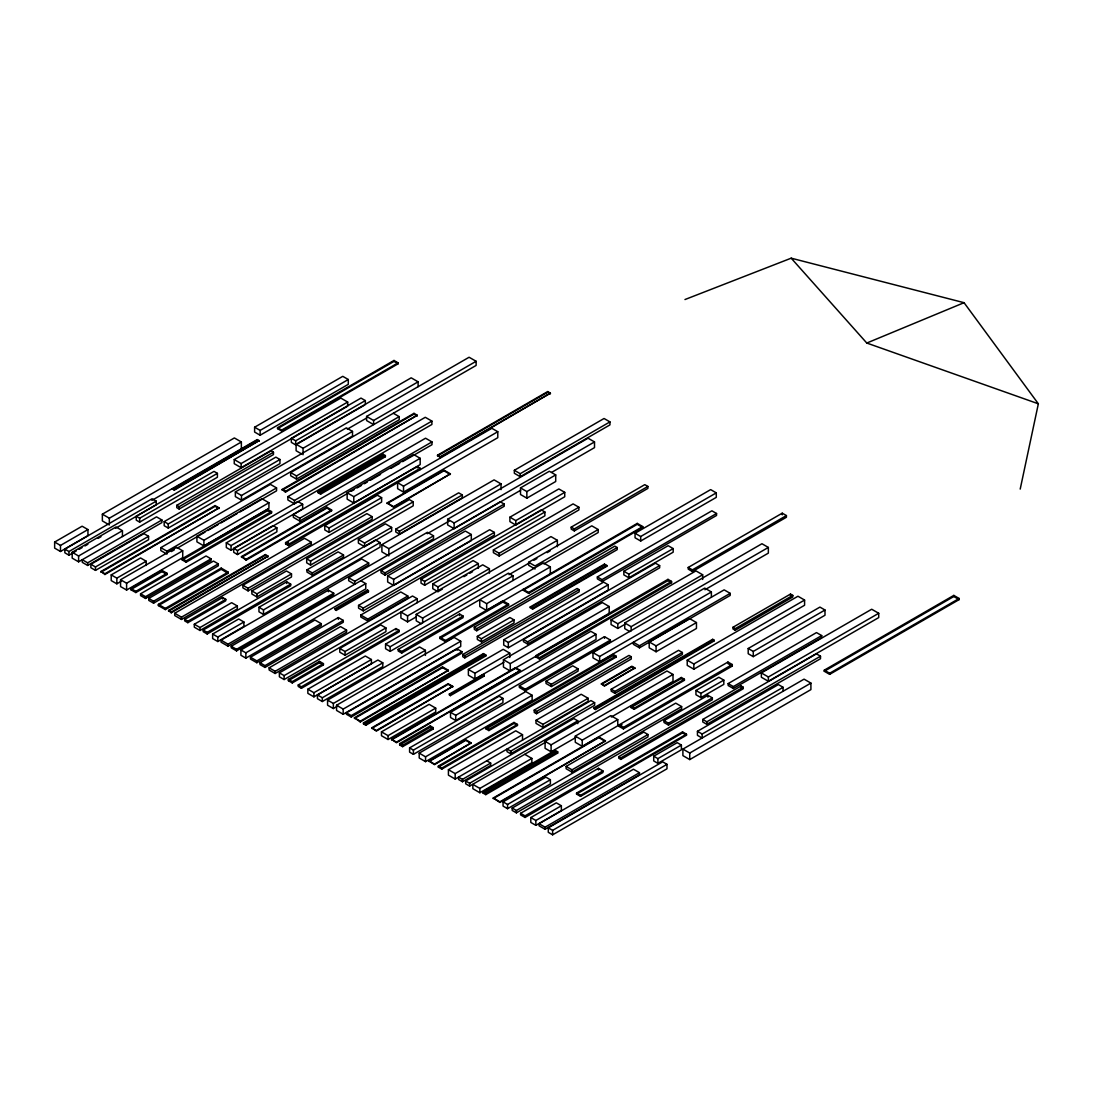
<?xml version="1.0" encoding="UTF-8"?>
<svg xmlns="http://www.w3.org/2000/svg" width="1093" height="1093" viewBox="0 0 1093 1093"><rect width="100%" height="100%" fill="white"/><g stroke="black" fill="none" stroke-linecap="round" stroke-linejoin="round"><path stroke-width="1.5" d="M1020.206 489.09L1038.35 403.795L964.053 302.693L791.195 258.18L684.969 299.537M109.341 524.954L102.359 520.91L102.359 514.175L234.38 437.951L241.362 441.982L241.362 448.731M54.65 542.06L82.112 526.211L87.946 529.572L87.946 535.625L60.484 551.487L54.65 548.112L54.65 542.06L60.484 545.434L87.946 529.572M254.614 427.226L342.765 376.334L348.284 379.517L348.284 384.34L260.134 435.233L254.614 432.049L254.614 427.226L260.134 430.41L348.284 379.517M102.359 514.175L109.341 518.205L241.362 441.982M76.237 550.981L68.968 555.189L64.842 552.798L64.842 549.137L152.105 498.763L156.231 501.14L156.231 504.802L115.503 528.315M151.886 500.389L257.292 439.55L259.109 440.588L174.156 490.251L172.339 488.598L174.156 489.637L259.109 440.588M277.54 427.705L393.999 360.458L398.125 362.849L398.125 363.791L281.68 431.025L277.54 428.634L277.54 427.705L281.68 430.082L398.125 362.849M172.339 489.213L257.292 440.165L259.109 441.203M277.54 428.634L393.999 361.4L398.125 363.791M64.842 549.137L68.968 551.528L156.231 501.14M161.914 519.981L87.659 562.84L82.276 559.739L82.276 562.349L87.659 565.45L161.914 522.577L161.914 519.981L156.531 516.866L78.6 561.829L72.179 558.127L72.179 552.293L116.022 526.976L122.443 530.692L122.443 536.526M136.256 516.265L214.009 471.384L217.411 473.351L217.411 477.245L139.672 522.126L136.256 520.159L136.256 516.265L139.672 518.232L217.411 473.351M234.244 459.579L340.797 398.071L347.683 402.046L347.683 406.159L241.143 467.681L234.244 463.692L234.244 459.579L241.143 463.555L347.683 402.046M79.147 549.314L82.057 547.634M84.967 545.953L87.877 544.273M98.056 538.398L100.966 536.718M72.179 552.293L78.6 555.995L122.443 530.692M363.887 405.503L295.684 444.892L291.339 442.378L291.339 438.293L360.991 398.084L365.335 400.584L365.335 404.67M176.765 505.308L271.091 450.849L273.469 452.229L273.469 454.565L179.143 509.024L176.765 507.658L176.765 505.308L179.143 506.687L273.469 452.229M291.339 438.293L295.684 440.807L365.335 400.584M301.654 453.937L296.107 450.74L296.107 444.264L411.187 377.823L418.113 381.826L418.113 386.676M164.182 521.621L275.873 457.134L279.945 459.497L279.945 463.596L168.267 528.069L164.182 525.719L164.182 521.621L168.267 523.971L279.945 459.497M90.869 564.275L143.948 533.644L148.566 536.308L148.566 539.737L95.487 570.382L90.869 567.718L90.869 564.275L95.487 566.953L148.566 536.308M296.107 444.264L303.034 448.267L418.113 381.826M235.35 491.946L346.358 427.855L352.506 431.393L352.506 436.052L241.485 500.143L235.35 496.605L235.35 491.946L241.485 495.484L352.506 431.393M476.124 361.291L373.615 420.477L373.615 424.617L366.606 420.573L366.606 416.419L469.102 357.247L476.124 361.291L476.124 365.431L290.656 472.559L290.656 475.728L296.49 479.103L399.191 419.808L399.191 416.624L393.357 413.263M100.993 571.475L215.102 505.581L219.051 507.862L104.928 574.494L100.993 571.475L104.928 573.743L219.051 507.862M347.301 429.18L366.469 418.113M100.993 572.226L215.102 506.346L219.051 508.614M121.241 581.285L116.842 583.826L111.213 580.588L111.213 574.904L140.56 557.963L146.189 561.215L146.189 565.464M276.556 487.915L166.942 551.2L166.942 554.11L160.808 550.571L160.808 547.648L270.408 484.377L276.556 487.915L276.556 490.839L240.009 511.934M111.213 574.904L116.842 578.156L146.189 561.215M290.656 472.559L296.49 475.933L399.191 416.624M120.558 579.727L176.683 547.32L182.722 550.804L182.722 557.649L126.597 590.042L120.558 586.558L120.558 579.727L126.597 583.211L182.722 550.804M196.918 536.253L261.924 498.722L268.919 502.753L268.919 508.354L203.913 545.885L196.918 541.855L196.918 536.253L203.913 540.284L268.919 502.753M171.328 551.582L174.252 549.902M177.175 548.208L204.938 532.182M207.861 530.488L218.094 524.585M221.018 522.905L237.099 513.614M282.172 489.445L413.987 413.345L417.266 415.244L285.464 492.123L282.172 489.445L285.464 491.344L417.266 415.244M282.172 490.224L413.987 414.11L417.266 416.009M287.883 496.618L425.286 417.294L431.899 421.106L431.899 424.467L294.495 503.791L287.883 499.979L287.883 496.618L294.495 500.43L431.899 421.106M130.75 588.417L161.969 570.382L167.038 573.306L167.038 574.535L135.819 592.556L130.75 589.633L130.75 588.417L135.819 591.34L167.038 573.306M182.217 558.673L267.648 509.352L271.57 511.606L271.57 512.89L186.138 562.212L182.217 559.944L182.217 558.673L186.138 560.928L271.57 511.606M130.75 589.633L161.969 571.612L167.038 574.535M182.217 559.944L267.648 510.622L271.57 512.89M226.306 542.838L297.897 501.509L302.652 504.242L302.652 508.928L231.047 550.271L226.306 547.525L226.306 542.838L231.047 545.585L302.652 504.242M140.56 593.8L206.058 555.982L211.045 558.851L211.045 560.641L145.547 598.458L140.56 595.589L140.56 593.8L145.547 596.669L211.045 558.851M318.145 491.59L382.933 454.182L385.378 455.59L385.378 456.737L320.591 494.145L318.145 492.738L318.145 491.59L320.591 492.998L385.378 455.59M318.145 492.738L382.933 455.33L385.378 456.737M233.724 548.372L273.1 525.637L276.884 527.823L276.884 531.799L237.509 554.534L233.724 552.348L233.724 548.372L237.509 550.558L276.884 527.823M348.243 493.052L299.755 521.033L293.334 517.331L293.334 514.543L425.56 438.211L431.981 441.914L431.981 444.701L402.593 461.67M148.744 598.445L213.477 561.078L218.299 563.865L218.299 565.805L153.58 603.172L148.744 600.385L148.744 598.445L153.58 601.232L218.299 563.865M293.334 514.543L299.755 518.246L431.981 441.914M347.15 492.82L413.55 454.483L420.177 458.309L420.177 464.634L353.777 502.971L347.15 499.146L347.15 492.82L353.777 496.632L420.177 458.309M351.181 491.344L354.118 489.65M357.056 487.956L361.469 485.415M364.406 483.721L367.344 482.027M370.281 480.319L380.555 474.389M390.843 468.446L399.655 463.364M158.376 604.374L221.196 568.1L228.164 572.117L228.164 573.319L165.344 609.593L158.376 605.577L158.376 604.374L165.344 608.391L228.164 572.117M241.444 556.597L326.916 507.248L331.603 509.966L331.603 510.786L246.13 560.135L241.444 556.597L246.13 559.302L331.603 509.966M241.444 557.43L326.916 508.081L331.603 510.786M158.376 605.577L221.196 569.303L228.164 573.319M497.78 431.721L403.522 486.139L397.62 482.723L397.62 488.694L403.522 492.11L497.78 437.692L497.78 431.721L491.864 428.306L288.566 545.639L285.601 543.931L285.601 542.593L417.239 466.588L420.204 468.296L420.204 469.635M168.541 610.468L265.367 554.561L268.086 556.132L171.259 612.79L168.541 610.468L171.259 612.039L268.086 556.132M437.487 455.207L547.702 391.567L550.421 393.138L440.206 457.502L437.487 455.207L440.206 456.765L550.421 393.138M168.541 611.219L265.367 555.326L268.086 556.897M437.487 455.945L547.702 392.305L550.421 393.876M285.601 543.931L288.538 542.237M285.601 542.593L288.566 544.3L420.204 468.296M324.785 525.583L377.372 495.211L381.621 497.67L381.621 502.029L329.034 532.4L324.785 529.941L324.785 525.583L329.034 528.028L381.621 497.67M174.716 613.269L304.537 538.316L311.3 542.224L311.3 544.478L181.479 619.444L174.716 615.537L174.716 613.269L181.479 617.176L311.3 542.224M242.878 585.261L366.92 513.642L372.166 516.661L372.166 519.271L248.111 590.889L242.878 587.856L242.878 585.261L248.111 588.28L372.166 516.661M184.676 619.444L222.63 597.529L225.773 599.347L225.773 600.767L187.818 622.682L184.676 620.879L184.676 619.444L187.818 621.261L225.773 599.347M387.168 502.93L443.963 470.14L450.384 473.856L393.603 507.289L387.168 502.93L393.603 506.646L450.384 473.856M387.168 503.572L443.963 470.782L450.384 474.499M306.696 558.837L409.329 499.583L413.209 501.824L413.209 505.827L310.576 565.081L306.696 562.84L306.696 558.837L310.576 561.078L413.209 501.824M251.882 590.93L286.448 570.983L291.503 573.893L291.503 576.981L256.937 596.942L251.882 594.018L251.882 590.93L256.937 593.854L291.503 573.893M194.308 624.253L231.648 602.694L237.331 605.987L237.331 608.924L200.005 630.47L194.308 627.191L194.308 624.253L200.005 627.532L237.331 605.987M358.381 539.45L385.419 523.834L391.636 527.427L391.636 531.061L364.597 546.678L358.381 543.084L358.381 539.45L364.597 543.03L391.636 527.427M306.955 569.849L338.133 551.856L343.53 554.971L343.53 557.17L312.338 575.178L306.955 572.063L306.955 569.849L312.338 572.964L343.53 554.971M203.202 630.033L286.708 581.831L290.697 584.127L290.697 585.78L207.205 633.981L203.202 631.672L203.202 630.033L207.205 632.341L290.697 584.127M212.629 634.049L238.711 618.993L243.903 621.985L243.903 626.48L217.808 641.536L212.629 638.544L212.629 634.049L217.808 637.041L243.903 621.985M258.959 607.284L375.527 539.983L380.063 542.593L380.063 547.128L263.495 614.43L258.959 611.807L258.959 607.284L263.495 609.894L380.063 542.593M395.762 529.149L458.664 492.834L462.339 494.951L462.339 497.78L399.437 534.094L395.762 531.977L395.762 529.149L399.437 531.266L462.339 494.951M501.045 483.898L388.848 548.672L388.848 555.872L381.894 551.869L381.894 544.656L494.091 479.882L501.045 483.898L501.045 489.664M514.338 470.304L604.06 418.496L609.949 421.898L609.949 424.89L520.227 476.685L514.338 473.283L514.338 470.304L520.227 473.706L609.949 421.898M221.018 640.143L361.646 558.947L368.669 562.991L368.669 564.999L228.027 646.195L221.018 642.151L221.018 640.143L228.027 644.187L368.669 562.991M520.637 490.279L454.128 528.67L447.665 524.941L447.665 519.243L588.048 438.197L594.51 441.927L594.51 447.624L551.664 472.367M433.525 535.816L354.774 581.285L354.774 584.249L348.667 580.725L348.667 577.76L427.418 532.291L433.525 535.816L433.525 538.781L240.911 649.98L240.911 655.267L245.857 658.123L365.759 588.895L365.759 583.607L360.827 580.752M231.238 646.264L328.419 590.152L333.72 593.212L333.72 594.756L236.539 650.868L231.238 647.807L231.238 646.264L236.539 649.324L333.72 593.212M427.226 533.712L449.373 520.937M447.665 519.243L454.128 522.973L594.51 441.927M520.5 487.902L549.355 471.247L555.709 474.922L555.709 481.507L526.853 498.162L520.5 494.501L520.5 487.902L526.853 491.577L555.709 474.922M381.061 570.614L500.266 501.796L504.228 504.078L504.228 506.264L385.023 575.082L381.061 572.8L381.061 570.614L385.023 572.896L504.228 504.078M240.911 649.98L245.857 652.835L365.759 583.607M387.66 575.888L465.331 531.048L471.302 534.504L471.302 540.598L393.644 585.424L387.66 581.982L387.66 575.888L393.644 579.345L471.302 534.504M250.461 657.235L314.934 620.018L321.301 623.679L321.301 625.497L256.828 662.727L250.461 659.052L250.461 657.235L256.828 660.91L321.301 623.679M335.182 608.651L367.426 590.029L368.45 590.63L368.45 591.791L336.207 610.413L335.182 608.651L336.207 610.413M335.182 609.812L368.45 590.63M509.898 517.194L558.837 488.94L564.739 492.356L564.739 496.769L515.8 525.009L509.898 521.607L509.898 517.194L515.8 520.596L564.739 492.356M358.559 605.399L489.664 529.709L494.364 532.414L494.364 535.174L363.259 610.864L358.559 608.159L358.559 605.399L363.259 608.104L494.364 532.414M260.025 662.754L338.324 617.559L343.284 620.414L343.284 622.245L264.998 667.44L260.025 664.571L260.025 662.754L264.998 665.623L343.284 620.414M421.024 579.304L541.254 509.884L544.888 511.989L544.888 515.828L424.658 585.247L421.024 583.156L421.024 579.304L424.658 581.394L544.888 511.989M269.138 667.823L340.538 626.603L346.563 630.087L346.563 632.273L275.163 673.493L269.138 670.023L269.138 667.823L275.163 671.307L346.563 630.087M360.772 615.045L400.789 591.955L407.826 596.013L407.826 597.939L367.822 621.043L360.772 616.985L360.772 615.045L367.822 619.116L407.826 596.013M442.282 589.168L437.951 591.668L432.76 588.662L432.76 583.908L473.132 560.6L478.324 563.592L478.324 568.36M489.391 573.156L489.391 568.661L482.723 564.821L284.125 679.545L279.384 676.799L279.384 672.878L412.512 596.013L417.266 598.745L417.266 602.68M493.38 549.929L573.101 503.9L578.894 507.234L578.894 509.953L499.159 555.982L493.38 552.648L493.38 549.929L499.159 553.277L578.894 507.234M279.384 672.878L284.125 675.611L417.266 598.745M432.76 583.908L437.951 586.9L478.324 563.592M339.786 648.477L380.665 624.868L385.925 627.901L385.925 631.645L345.046 655.24L339.786 652.207L339.786 648.477L345.046 651.51L385.925 627.901M463.91 576.68L466.793 575.014M469.676 573.347L472.559 571.68M288.374 679.381L319.552 661.388L323.432 663.629L323.432 664.913L292.255 682.92L288.374 680.679L288.374 679.381L292.255 681.622L323.432 663.629M288.374 680.679L319.552 662.672L323.432 664.913M416.337 616.835L407.566 621.89L400.912 618.051L400.912 612.053L407.566 615.905L489.391 568.661M421.351 623.775L416.214 620.81L416.214 614.389L550.968 536.595L557.375 540.311L557.375 546.719M571.202 527.14L644.788 484.65L647.889 486.44L647.889 488.407L574.303 530.897L571.202 529.108L571.202 527.14L574.303 528.93L647.889 486.44M298.239 684.983L395.98 628.557L399.164 630.388L399.164 631.863L301.408 688.303L298.239 686.459L298.239 684.983L301.408 686.814L399.164 630.388M416.214 614.389L422.636 618.105L557.375 540.311M550.339 573.77L550.339 566.912L543.426 562.922L390.16 651.373L385.569 648.723L385.569 644.091L508.423 573.156L513.013 575.82L513.013 580.451M307.857 689.205L365.322 656.019L371.401 659.53L371.401 663.683L313.923 696.856L307.857 693.358L307.857 689.205L313.923 692.702L371.401 659.53M535.051 568.988L528.657 565.3L528.657 562.294L591.791 525.842L598.185 529.531L598.185 532.537L543.863 563.906M509.051 574.631L529.558 562.786M533.944 560.258L536.882 558.564M547.128 552.648L550.052 550.954M385.569 644.091L390.16 646.742L513.013 575.82M598.185 529.531L535.051 565.983L528.657 562.294M317.448 694.929L377.918 660.022L382.796 662.836L382.796 666.607L322.326 701.528L317.448 698.7L317.448 694.929L322.326 697.744L382.796 662.836M398.166 649.42L459.525 613.993L463.063 616.028L463.063 617.641L401.705 653.067L398.166 651.018L398.166 649.42L401.705 651.455L463.063 616.028M642.752 526.566L528.629 592.447L523.137 589.277L523.137 590.206L528.629 593.376L642.752 527.482L642.752 526.566L637.26 523.397L486.672 610.536L479.759 606.547L479.759 599.674L486.672 603.664L550.339 566.912M337.737 706.023L333.351 708.551L327.572 705.217L327.572 700.107L419.603 646.96L425.396 650.308L425.396 655.417M439.851 637.219L502.903 600.822L508.573 604.101L508.573 605.331L445.534 641.728L439.851 638.449L439.851 637.219L445.534 640.498L508.573 604.101M523.137 590.206L637.26 524.312L642.752 527.482M439.851 638.449L502.903 602.052L508.573 605.331M327.572 700.107L333.351 703.441L425.396 650.308M336.562 705.258L454.073 637.397L460.713 641.236L460.713 646.428L343.188 714.275L336.562 710.436L336.562 705.258L343.188 709.084L460.713 641.236M635.047 533.261L710.655 489.609L716.284 492.875L716.284 497.37L640.689 541.021L635.047 537.77L635.047 533.261L640.689 536.513L716.284 492.875M474.321 627.245L614.812 546.145L617.203 547.525L617.203 549.642L476.712 630.757L474.321 629.377L474.321 627.245L476.712 628.639L617.203 547.525M477.327 636.399L509.966 617.559L514.024 619.909L514.024 622.955L481.385 641.796L477.327 639.46L477.327 636.399L481.385 638.749L514.024 619.909M346.385 712.827L457.079 648.914L461.902 651.701L461.902 653.108L351.222 717.008L346.385 714.221L346.385 712.827L351.222 715.614L461.902 651.701M530.201 606.97L604.456 564.111L606.793 565.464L606.793 566.311L532.551 609.184L530.201 606.97L532.551 608.323L606.793 565.464M530.201 607.831L604.456 564.958L606.793 566.311M462.776 654.488L577.118 588.485L579.14 589.646L579.14 591.86L464.798 657.877L462.776 656.715L462.776 654.488L464.798 655.663L579.14 589.646M597.352 576.926L711.885 510.814L716.557 513.505L716.557 515.459L602.038 581.572L597.352 578.88L597.352 576.926L602.038 579.632L716.557 513.505M354.419 717.787L442.528 666.908L448.39 670.296L360.28 721.926L354.419 717.787L360.28 721.161L448.39 670.296M354.419 718.538L442.528 667.659L448.39 671.047M503.709 639.801L603.609 582.118L608.227 584.796L608.227 590.07L508.327 647.739L503.709 645.075L503.709 639.801L508.327 642.465L608.227 584.796M623.843 571.27L668.165 545.694L673.179 548.59L673.179 552.184L628.871 577.773L623.843 574.877L623.843 571.27L628.871 574.167L673.179 548.59M363.477 722.869L483.461 653.6L485.784 654.939L485.784 655.991L365.813 725.26L363.477 723.921L363.477 722.869L365.813 724.208L485.784 654.939M363.477 723.921L483.461 654.652L485.784 655.991M503.969 662.262L474.949 679.013L468.378 675.228L468.378 669.435L503.204 649.324L509.762 653.122L509.762 657.467M523.438 639.432L655.472 563.209L659.653 565.614L659.653 567.827L527.618 644.05L523.438 641.646L523.438 639.432L527.618 641.851L659.653 565.614M371.702 727.842L448.13 683.726L452.748 686.377L376.32 731.094L371.702 727.842L376.32 730.507L452.748 686.377M371.702 728.444L448.13 684.314L452.748 686.978M468.378 669.435L474.949 673.22L509.762 653.122M609.197 606.533L510.281 663.642L510.281 671.006L503.436 667.058L503.436 659.68L602.352 602.571L609.197 606.533L609.197 613.897L600.33 619.021M381.471 731.859L429.139 704.329L435.711 708.127L435.711 711.98L388.056 739.51L381.471 735.712L381.471 731.859L388.056 735.644L435.711 708.127M449.387 694.055L483.188 674.545L484.131 675.091L484.131 676.116L450.33 695.64L449.387 694.055L450.33 695.64M449.387 695.093L484.131 675.091M688.207 567.458L782.246 513.177L786.427 515.582L786.427 517.249L692.388 571.53L688.207 569.125L688.207 567.458L692.388 569.877L786.427 515.582M535.789 655.677L667.973 579.358L671.553 581.421L671.553 582.665L539.382 658.983L535.789 656.907L535.789 655.677L539.382 657.74L671.553 581.421M391.526 739.264L515.554 667.659L520.473 670.501L396.445 742.748L391.526 739.264L396.445 742.106L520.473 670.501M511.756 670.159L597.379 620.715M391.526 739.906L515.554 668.301L520.473 671.143M535.789 656.907L667.973 580.602L671.553 582.665M450.521 712.322L590.835 631.317L596.027 634.323L596.027 639.487L455.726 720.492L450.521 717.486L450.521 712.322L455.726 715.328L596.027 634.323M625.114 624.212L617.805 628.434L611.069 624.554L611.069 619.881L695.94 570.888L702.662 574.768L702.662 579.44M399.655 743.609L430.287 725.916L433.252 727.637L433.252 728.976L402.62 746.656L399.655 744.948L399.655 743.609L402.62 745.317L433.252 727.637M399.655 744.948L430.287 727.255L433.252 728.976M611.069 619.881L617.805 623.761L702.662 574.768M629.869 631.59L624.745 628.639L624.745 622.955L761.944 543.74L768.352 547.443L768.352 553.126L704.917 589.742M409.588 747.885L499.105 696.2L502.93 698.413L502.93 702.676L413.414 754.348L409.588 752.134L409.588 747.885L413.414 750.099L502.93 698.413M519.339 685.817L604.497 636.659L610.413 640.074L610.413 641.714L525.255 690.885L519.339 687.47L519.339 685.817L525.255 689.232L610.413 640.074M624.745 622.955L631.153 626.658L768.352 547.443M419.206 753.132L525.774 691.596L532.127 695.271L532.127 700.135L425.56 761.657L419.206 757.995L419.206 753.132L425.56 756.807L532.127 695.271M730.206 593.362L639.446 645.772L633.38 642.274L633.38 644.323L639.446 647.821L730.206 595.412L730.206 593.362L724.153 589.865L599.647 661.689L592.98 657.849L592.98 652.617L704.725 588.102L711.379 591.955L711.379 597.174M546.022 681.226L572.746 665.801L578.088 668.875L578.088 671.116L551.364 686.554L546.022 683.467L546.022 681.226L551.364 684.314L578.088 668.875M592.98 652.617L599.647 656.469L711.379 591.955M486.03 727.801L613.146 654.406L615.974 656.046L615.974 657.194L488.858 730.575L486.03 728.949L486.03 727.801L488.858 729.427L615.974 656.046M429.071 760.974L465.796 739.783L471.192 742.898L434.481 764.663L429.071 760.974L434.481 764.103L471.192 742.898M429.071 761.534L465.796 740.344L471.192 743.459M486.03 728.949L613.146 655.554L615.974 657.194M649.201 641.919L689.587 618.597L696.46 622.573L696.46 628.461L656.087 651.77L649.201 647.807L649.201 641.919L656.087 645.881L696.46 622.573M534.231 710.095L628.967 655.404L631.276 656.729L631.276 659.024L536.54 713.715L534.231 712.39L534.231 710.095L536.54 711.42L631.276 656.729M438.334 766.111L513.983 722.432L517.467 724.427L517.467 725.424L441.804 769.117L438.334 767.108L438.334 766.111L441.804 768.106L517.467 724.427M438.334 767.108L513.983 723.429L517.467 725.424M594.633 702.676L510.718 751.137L507.029 749.006L507.029 751.656L510.718 753.787L594.633 705.34L594.633 702.676L590.944 700.558L455.18 779.063L448.417 775.156L448.417 769.691L515.759 730.807L522.522 734.715L522.522 740.18M535.994 720.328L581.162 694.26L588.13 698.277L588.13 701.337L542.961 727.405L535.994 723.388L535.994 720.328L542.961 724.358L588.13 698.277M601.41 683.794L631.863 666.211L634.869 667.946L604.402 686.131L601.41 683.794L604.402 685.53L634.869 667.946M601.41 684.396L631.863 666.812L634.869 668.547M448.417 769.691L455.18 773.598L522.522 734.715M611.192 689.232L678.575 650.321L682.374 652.507L682.374 654.434L614.976 693.345L611.192 691.159L611.192 689.232L614.976 691.418L682.374 652.507M462.476 779.364L490.675 763.078L490.675 765.455L462.476 781.741L458.582 779.487L458.582 777.109L462.476 779.364L462.476 781.741M545.626 742.215L469.635 786.086L465.686 783.804L465.686 780.989L573.825 718.552L577.787 720.847L577.787 723.648M732.925 627.3L790.499 594.073L792.794 595.398L792.794 596.997L735.234 630.237L732.925 628.912L732.925 627.3L735.234 628.639L792.794 595.398M594.073 707.799L712.691 639.309L713.989 640.074L713.989 641.031L595.371 709.507L594.073 707.799L595.371 708.551L713.989 640.074M594.073 708.756L712.691 640.279L713.989 641.031M465.686 780.989L469.635 783.271L577.787 720.847M576.079 737.365L551.104 751.793L545.079 748.309L545.079 741.355L666.976 670.979L673.001 674.463L673.001 681.404L611.315 717.022M687.224 660.172L797.958 596.231L804.585 600.057L804.585 605.249L693.836 669.189L687.224 665.364L687.224 660.172L693.836 663.997L804.585 600.057M545.079 741.355L551.104 744.839L673.001 674.463M479.868 788.436L531.854 758.419L531.854 762.723L479.868 792.739L472.845 788.681L472.845 784.378L479.868 788.436L479.868 792.739M575.273 736.122L610.796 715.614L617.764 719.631L617.764 725.807L582.241 746.314L575.273 742.284L575.273 736.122L582.241 740.139L617.764 719.631M483.065 791.783L555.025 750.235L557.69 751.779L557.69 753.091L485.743 794.638L483.065 793.094L483.065 791.783L485.743 793.313L557.69 751.779M631.03 706.488L681.308 677.469L684.409 679.259L684.409 680.297L634.131 709.316L631.03 707.526L631.03 706.488L634.131 708.278L684.409 679.259M631.03 707.526L681.308 678.507L684.409 680.297M483.065 793.094L555.025 751.547L557.69 753.091M748.199 648.504L819.928 607.093L824.996 610.017L824.996 615.236L753.268 656.647L748.199 653.723L748.199 648.504L753.268 651.428L824.996 610.017M619.089 724.891L727.952 662.044L732.283 664.544L732.283 666.061L623.42 728.908L619.089 726.408L619.089 724.891L623.42 727.391L732.283 664.544M493.244 798.013L598.855 737.037L605.454 740.849L499.856 802.426L493.244 798.013L499.856 801.825L605.454 740.849M493.244 798.614L598.855 737.638L605.454 741.45M619.089 726.408L622.04 724.714M503.053 801.852L545.872 777.137L550.38 779.746L550.38 783.982L507.562 808.697L503.053 806.087L503.053 801.852L507.562 804.462L550.38 779.746M695.954 690.475L718.866 677.25L723.826 680.119L723.826 684.368L700.927 697.594L695.954 694.724L695.954 690.475L700.927 693.345L723.826 680.119M566.106 766.425L675.72 703.141L681.636 706.57L681.636 708.851L572.035 772.136L566.106 768.721L566.106 766.425L572.035 769.841L681.636 706.57M512.18 808.069L643.777 732.091L647.985 734.523L647.985 736.887L516.388 812.85L512.18 810.432L512.18 808.069L516.388 810.487L647.985 734.523M728.157 683.59L816.498 632.587L821.69 635.579L821.69 637.52L733.348 688.508L728.157 685.516L728.157 683.59L733.348 686.582L821.69 635.579M664.025 720.67L707.922 695.326L712.349 697.88L712.349 699.711L668.451 725.055L664.025 722.5L664.025 720.67L668.451 723.224L712.349 697.88M761.356 672.933L871.695 609.238L878.717 613.282L878.717 617.586L768.379 681.281L761.356 677.236L761.356 672.933L768.379 676.991L878.717 613.282M520.582 813.301L598.472 768.324L602.94 770.907L602.94 772.491L525.05 817.468L520.582 814.886L520.582 813.301L525.05 815.87L602.94 770.907M618.72 756.657L741.109 685.994L743.213 687.21L743.213 688.754L620.824 759.416L618.72 758.2L618.72 756.657L620.824 757.873L743.213 687.21M530.802 817.564L556.31 802.849L561.365 805.76L561.365 810.61L535.857 825.338L530.802 822.428L530.802 817.564L535.857 820.488L561.365 805.76M702.772 719.44L816.416 653.833L820.501 656.196L820.501 658.724L706.857 724.331L702.772 721.981L702.772 719.44L706.857 721.804L820.501 656.196M576.558 793.081L682.538 731.9L686.5 734.182L686.5 735.193L580.52 796.373L576.558 794.092L576.558 793.081L580.52 795.362L686.5 734.182M576.558 794.092L682.538 732.897L686.5 735.193M653.71 756.219L677.195 742.653L681.39 745.084L681.39 749.798L657.904 763.351L653.71 760.933L653.71 756.219L657.904 758.638L681.39 745.084M783.094 687.306L702.157 734.031L702.157 738.062L697.443 735.343L697.443 731.313L778.394 684.587L783.094 687.306L783.094 691.322M539.068 823.726L633.462 769.226L639.473 772.696L639.473 774.773L545.065 829.273L539.068 825.802L539.068 823.726L545.065 827.196L639.473 772.696M682.893 749.101L804.065 679.149L810.91 683.098L810.91 689.615L689.738 759.58L682.893 755.618L682.893 749.101L689.738 753.05L810.91 683.098M548.276 827.852L662.645 761.821L666.99 764.335L666.99 768.789L552.621 834.82L548.276 832.306L548.276 827.852L552.621 830.366L666.99 764.335M824.3 670.159L953.806 595.398L959.148 598.486L959.148 599.592L829.655 674.354L824.3 671.28L824.3 670.159L829.655 673.247L959.148 598.486M824.3 671.28L953.806 596.505L959.148 599.592M791.195 258.18L866.79 343.038L964.053 302.693M866.79 343.038L1038.35 403.795M366.606 416.419L373.615 420.477M732.283 666.061L727.952 663.56L727.952 662.044M381.894 544.656L388.848 548.672M697.443 731.313L702.157 734.031M503.436 659.68L510.281 663.642M348.667 577.76L354.774 581.285M368.45 591.791L367.426 590.029M484.131 676.116L483.188 674.545M524.831 754.361L531.854 758.419M160.808 547.648L166.942 551.2M486.781 760.824L490.675 763.078M953.806 595.398L953.806 596.505M829.655 673.247L829.655 674.354M790.499 594.073L790.499 595.671M782.246 513.177L782.246 514.83M768.379 676.991L768.379 681.281M753.268 651.428L753.268 656.647M741.109 685.994L741.109 687.538M735.234 628.639L735.234 630.237M733.348 686.582L733.348 688.508M712.691 639.309L712.691 640.279M707.922 695.326L707.922 697.156M706.857 721.804L706.857 724.331M700.927 693.345L700.927 697.594M693.836 663.997L693.836 669.189M692.388 569.877L692.388 571.53M689.738 753.05L689.738 759.58M682.538 731.9L682.538 732.897M681.308 677.469L681.308 678.507M668.451 723.224L668.451 725.055M667.973 579.358L667.973 580.602M657.904 758.638L657.904 763.351M656.087 645.881L656.087 651.77M640.689 536.513L640.689 541.021M639.446 645.772L639.446 647.821M637.26 523.397L637.26 524.312M634.131 708.278L634.131 709.316M631.153 626.658L631.153 630.921M628.871 574.167L628.871 577.773M623.42 727.391L623.42 728.908M620.824 757.873L620.824 759.416M617.805 623.761L617.805 628.434M614.976 691.418L614.976 693.345M613.146 654.406L613.146 655.554M604.497 636.659L604.497 638.312M604.456 564.111L604.456 564.958M602.038 579.632L602.038 581.572M599.647 656.469L599.647 661.689M598.472 768.324L598.472 769.909M595.371 708.551L595.371 709.507M582.241 740.139L582.241 746.314M580.52 795.362L580.52 796.373M574.303 528.93L574.303 530.897M572.035 769.841L572.035 772.136M555.025 750.235L555.025 751.547M552.621 830.366L552.621 834.82M551.364 684.314L551.364 686.554M551.104 744.839L551.104 751.793M547.702 391.567L547.702 392.305M545.065 827.196L545.065 829.273M542.961 724.358L542.961 727.405M539.382 657.74L539.382 658.983M536.54 711.42L536.54 713.715M535.857 820.488L535.857 825.338M532.551 608.323L532.551 609.184M528.629 592.447L528.629 593.376M527.618 641.851L527.618 644.05M526.853 491.577L526.853 498.162M525.255 689.232L525.255 690.885M525.05 815.87L525.05 817.468M520.227 473.706L520.227 476.685M516.388 810.487L516.388 812.85M515.8 520.596L515.8 525.009M513.983 722.432L513.983 723.429M510.718 751.137L510.718 753.787M508.327 642.465L508.327 647.739M507.562 804.462L507.562 808.697M502.903 600.822L502.903 602.052M499.159 553.277L499.159 555.982M488.858 729.427L488.858 730.575M486.672 603.664L486.672 610.536M485.743 793.313L485.743 794.638M483.461 653.6L483.461 654.652M481.385 638.749L481.385 641.796M476.712 628.639L476.712 630.757M474.949 673.22L474.949 679.013M469.635 783.271L469.635 786.086M464.798 655.663L464.798 657.877M459.525 613.993L459.525 615.591M457.079 648.914L457.079 650.321M455.726 715.328L455.726 720.492M455.18 773.598L455.18 779.063M454.128 522.973L454.128 528.67M445.534 640.498L445.534 641.728M442.528 666.908L442.528 667.659M441.804 768.106L441.804 769.117M440.206 456.765L440.206 457.502M437.951 586.9L437.951 591.668M430.287 725.916L430.287 727.255M425.56 756.807L425.56 761.657M424.658 581.394L424.658 585.247M422.636 618.105L422.636 622.914M417.239 466.588L417.239 467.927M413.987 413.345L413.987 414.11M413.414 750.099L413.414 754.348M407.566 615.905L407.566 621.89M403.522 486.139L403.522 492.11M402.62 745.317L402.62 746.656M401.705 651.455L401.705 653.067M399.437 531.266L399.437 534.094M395.98 628.557L395.98 630.033M393.999 360.458L393.999 361.4M393.644 579.345L393.644 585.424M390.16 646.742L390.16 651.373M388.056 735.644L388.056 739.51M385.023 572.896L385.023 575.082M382.933 454.182L382.933 455.33M367.822 619.116L367.822 621.043M365.813 724.208L365.813 725.26M364.597 543.03L364.597 546.678M363.259 608.104L363.259 610.864M360.28 721.161L360.28 721.926M353.777 496.632L353.777 502.971M351.222 715.614L351.222 717.008M345.046 651.51L345.046 655.24M343.188 709.084L343.188 714.275M338.324 617.559L338.324 619.376M333.351 703.441L333.351 708.551M329.034 528.028L329.034 532.4M328.419 590.152L328.419 591.696M326.916 507.248L326.916 508.081M322.326 697.744L322.326 701.528M320.591 492.998L320.591 494.145M319.552 661.388L319.552 662.672M313.923 692.702L313.923 696.856M312.338 572.964L312.338 575.178M310.576 561.078L310.576 565.081M303.034 448.267L303.034 454.743M301.408 686.814L301.408 688.303M299.755 518.246L299.755 521.033M296.49 475.933L296.49 479.103M295.684 440.807L295.684 444.892M294.495 500.43L294.495 503.791M292.255 681.622L292.255 682.92M288.566 544.3L288.566 545.639M286.708 581.831L286.708 583.471M285.464 491.344L285.464 492.123M284.125 675.611L284.125 679.545M281.68 430.082L281.68 431.025M275.163 671.307L275.163 673.493M267.648 509.352L267.648 510.622M265.367 554.561L265.367 555.326M264.998 665.623L264.998 667.44M263.495 609.894L263.495 614.43M260.134 430.41L260.134 435.233M256.937 593.854L256.937 596.942M256.828 660.91L256.828 662.727M248.111 588.28L248.111 590.889M246.13 559.302L246.13 560.135M245.857 652.835L245.857 658.123M241.485 495.484L241.485 500.143M241.143 463.555L241.143 467.681M237.509 550.558L237.509 554.534M236.539 649.324L236.539 650.868M231.047 545.585L231.047 550.271M228.027 644.187L228.027 646.195M222.63 597.529L222.63 598.964M221.196 568.1L221.196 569.303M217.808 637.041L217.808 641.536M215.102 505.581L215.102 506.346M207.205 632.341L207.205 633.981M203.913 540.284L203.913 545.885M200.005 627.532L200.005 630.47M187.818 621.261L187.818 622.682M186.138 560.928L186.138 562.212M181.479 617.176L181.479 619.444M179.143 506.687L179.143 509.024M171.259 612.039L171.259 612.79M168.267 523.971L168.267 528.069M165.344 608.391L165.344 609.593M161.969 570.382L161.969 571.612M153.58 601.232L153.58 603.172M145.547 596.669L145.547 598.458M139.672 518.232L139.672 522.126M135.819 591.34L135.819 592.556M126.597 583.211L126.597 590.042M116.842 578.156L116.842 583.826M109.341 518.205L109.341 523.26M104.928 573.743L104.928 574.494M95.487 566.953L95.487 570.382M87.659 562.84L87.659 565.45M78.6 555.995L78.6 561.829M68.968 551.528L68.968 555.189M60.484 545.434L60.484 551.487"/></g></svg>
